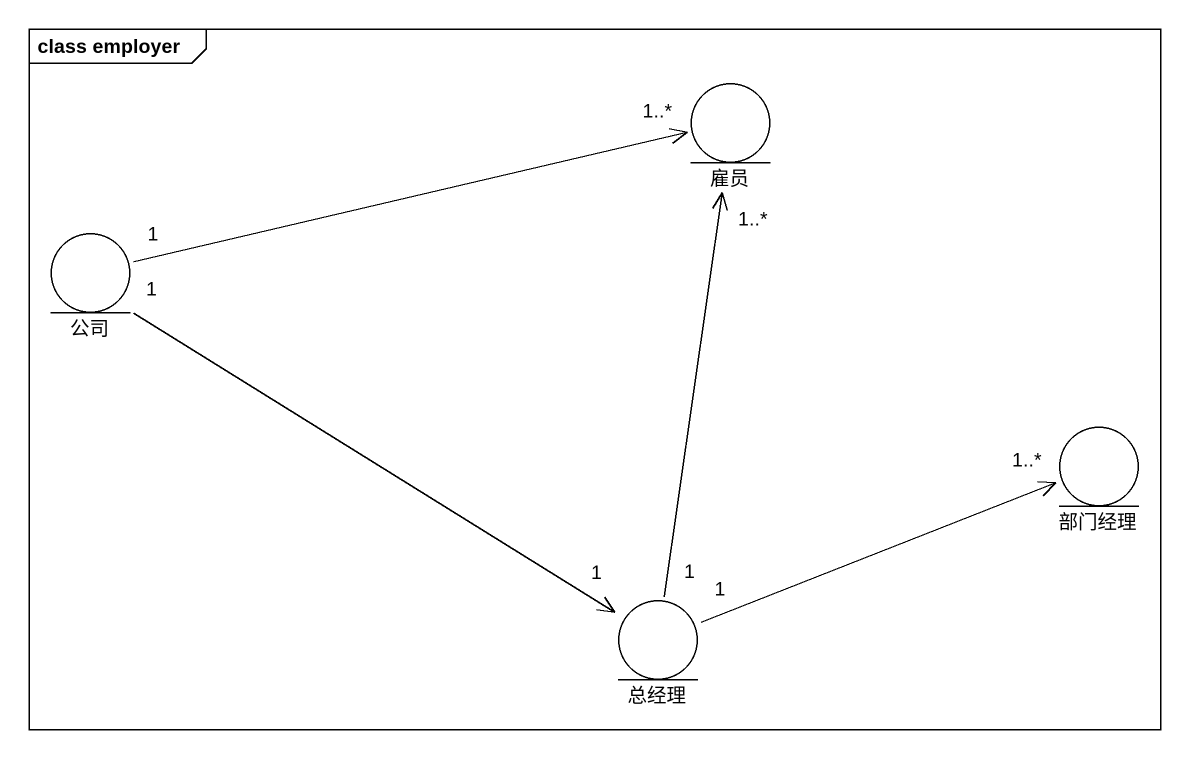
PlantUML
@startuml
mainframe class employer
entity 雇员
entity 公司
entity 部门经理
entity 总经理
公司 "1" -right-> "1..*" 雇员
公司 "1" --> "1" 总经理
总经理 "1" -up-> "1..*" 雇员
总经理 "1" -right-> "1..*" 部门经理
@enduml
